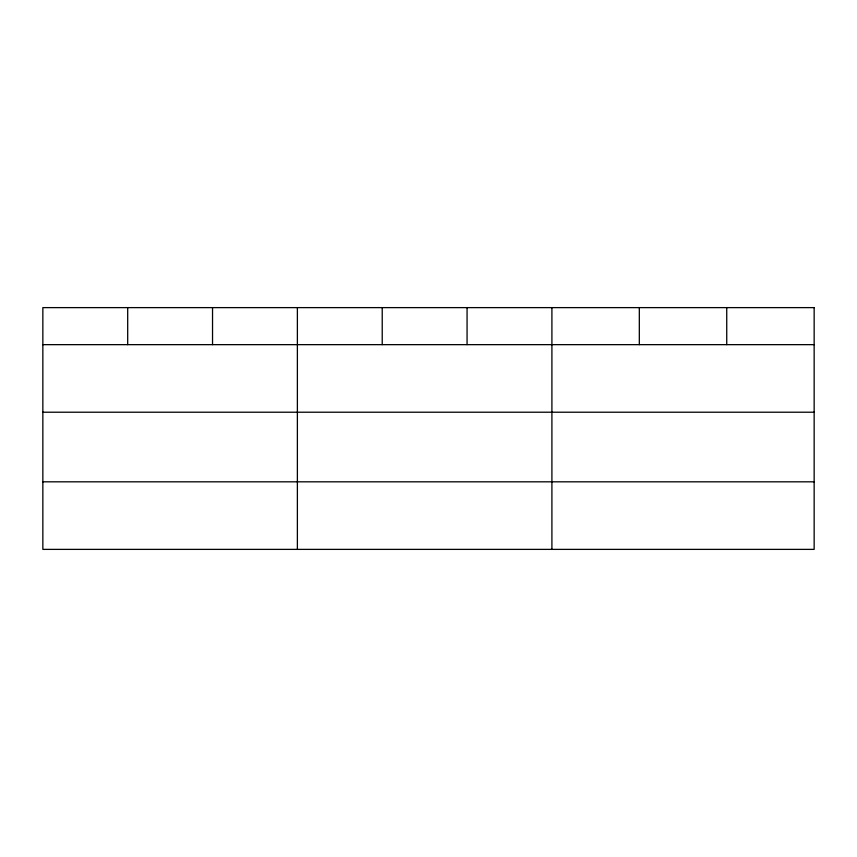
<?xml version="1.0" encoding="UTF-8"?>
<svg xmlns="http://www.w3.org/2000/svg" width="857" height="857" viewBox="0 0 857 857"><rect width="100%" height="100%" fill="white"/><g stroke="black" fill="none" stroke-linecap="round" stroke-linejoin="round"><path stroke-width="1.29" d="M42.85 344.653L814.15 344.653M42.85 412.217L814.15 412.217M42.85 481.816L814.15 481.816M726.736 307.62L726.736 344.653M639.322 307.62L639.322 344.653M551.908 307.62L551.908 549.38M467.065 307.62L467.065 344.653M382.222 307.62L382.222 344.653M297.379 307.62L297.379 549.38M212.536 307.62L212.536 344.653M127.693 307.62L127.693 344.653M814.15 307.62L42.85 307.62L42.85 549.38L814.15 549.38L814.15 307.62"/></g></svg>
